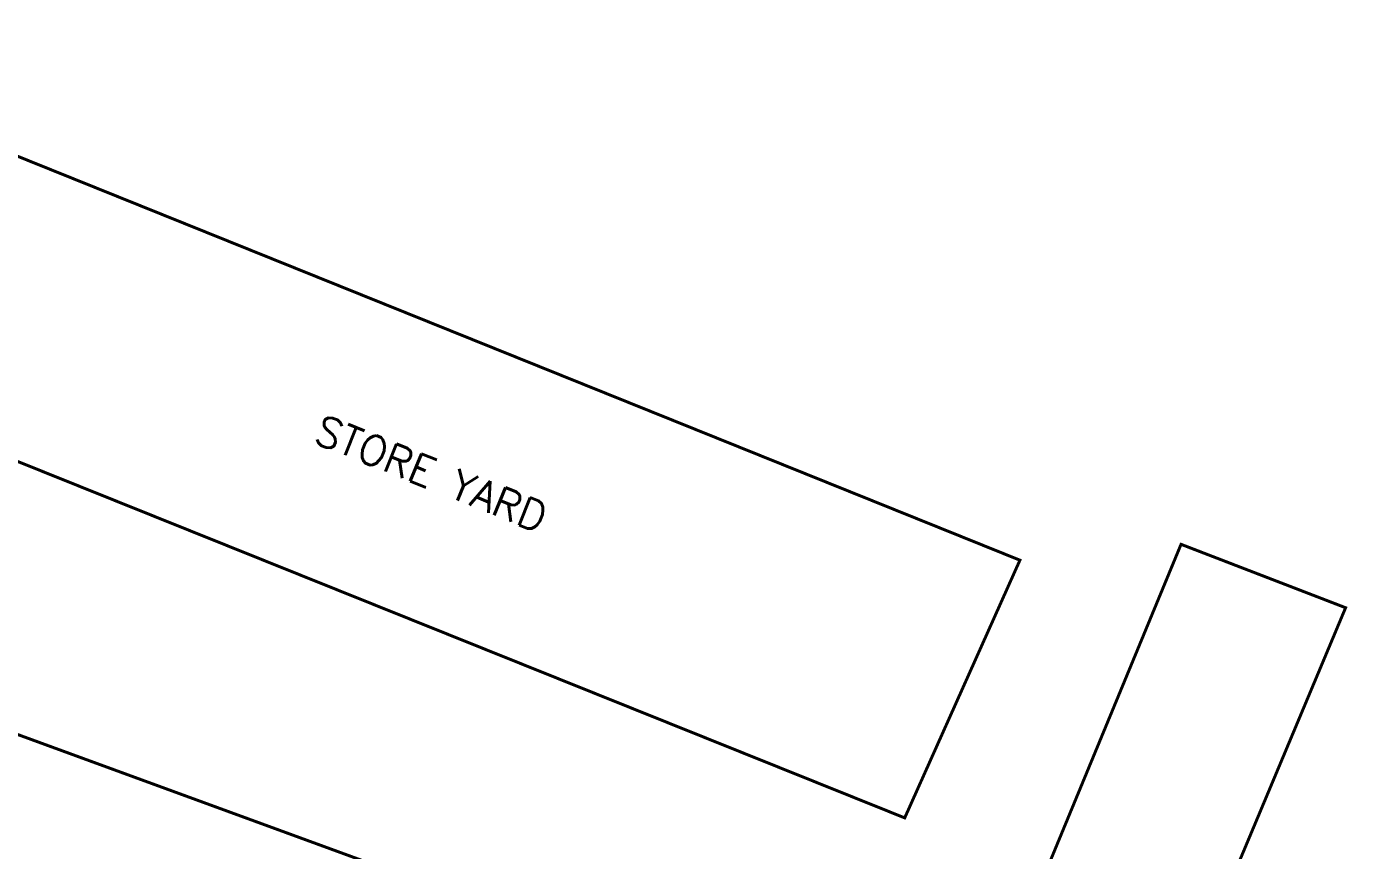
# Model space of a CAD drawing. Header units: inches. Extents: x 350994 to 353538, y 1581369 to 1583842.
# Drawn here: x 351805.58 to 351849.99, y 1583120.2 to 1583147.89 of the extents above; entities that cross this region are included whole.
import ezdxf
from ezdxf.enums import TextEntityAlignment as Align

# ---------------------------------------------------------------- set-up
doc = ezdxf.new("R2010")
doc.units = ezdxf.units.IN
doc.header["$MEASUREMENT"] = 0
doc.linetypes.add('1', pattern=[0])
doc.linetypes.add('ACAD_ISO02W100', pattern=[15, 12, -3])
for name, color, linetype in [('BOUNDARY', 5, 'Continuous'), ('BULDING', 5, '1'), ("ROAD'S", 1, '1')]:
    doc.layers.add(name, color=color, linetype=linetype)
doc.styles.add('ROMANS', font='ROMANS.shx')

msp = doc.modelspace()

# ---------------------------------------------------------------- linework, layer by layer
at = {"layer": 'BOUNDARY', "lineweight": 5, "const_width": 0.1, "elevation": 96.094}
msp.add_lwpolyline([(351803.96, 1583144.063), (351800.569, 1583135.168), (351835.1, 1583121.296), (351838.972, 1583129.956), (351803.96, 1583144.063)], dxfattribs=at)
at = {"layer": "ROAD'S", "linetype": 'ACAD_ISO02W100', "lineweight": 5, "ltscale": 0.2, "const_width": 0.1, "elevation": 93.123}
msp.add_lwpolyline([(351775.098, 1583092.94), (351784.713, 1583120.078), (351788.799, 1583122.612), (351828.821, 1583108.858), (351837.118, 1583107.831), (351841.78, 1583108.937), (351849.919, 1583128.358), (351844.388, 1583130.489), (351838.778, 1583116.91), (351836.802, 1583114.7), (351830.56, 1583114.858), (351792.552, 1583128.753), (351793.175, 1583132.418), (351796.573, 1583145.129), (351805.844, 1583169.339)], dxfattribs=at)

# ---------------------------------------------------------------- texts
at = {"layer": 'BULDING', "color": 0, "linetype": 'Continuous', "lineweight": 9, "style": 'ROMANS'}
msp.add_text('STORE YARD', height=1, rotation=338.113, dxfattribs=at).set_placement((351819.185, 1583132.862, 96.094), align=Align.MIDDLE_CENTER)

doc.saveas('drawing.dxf')
